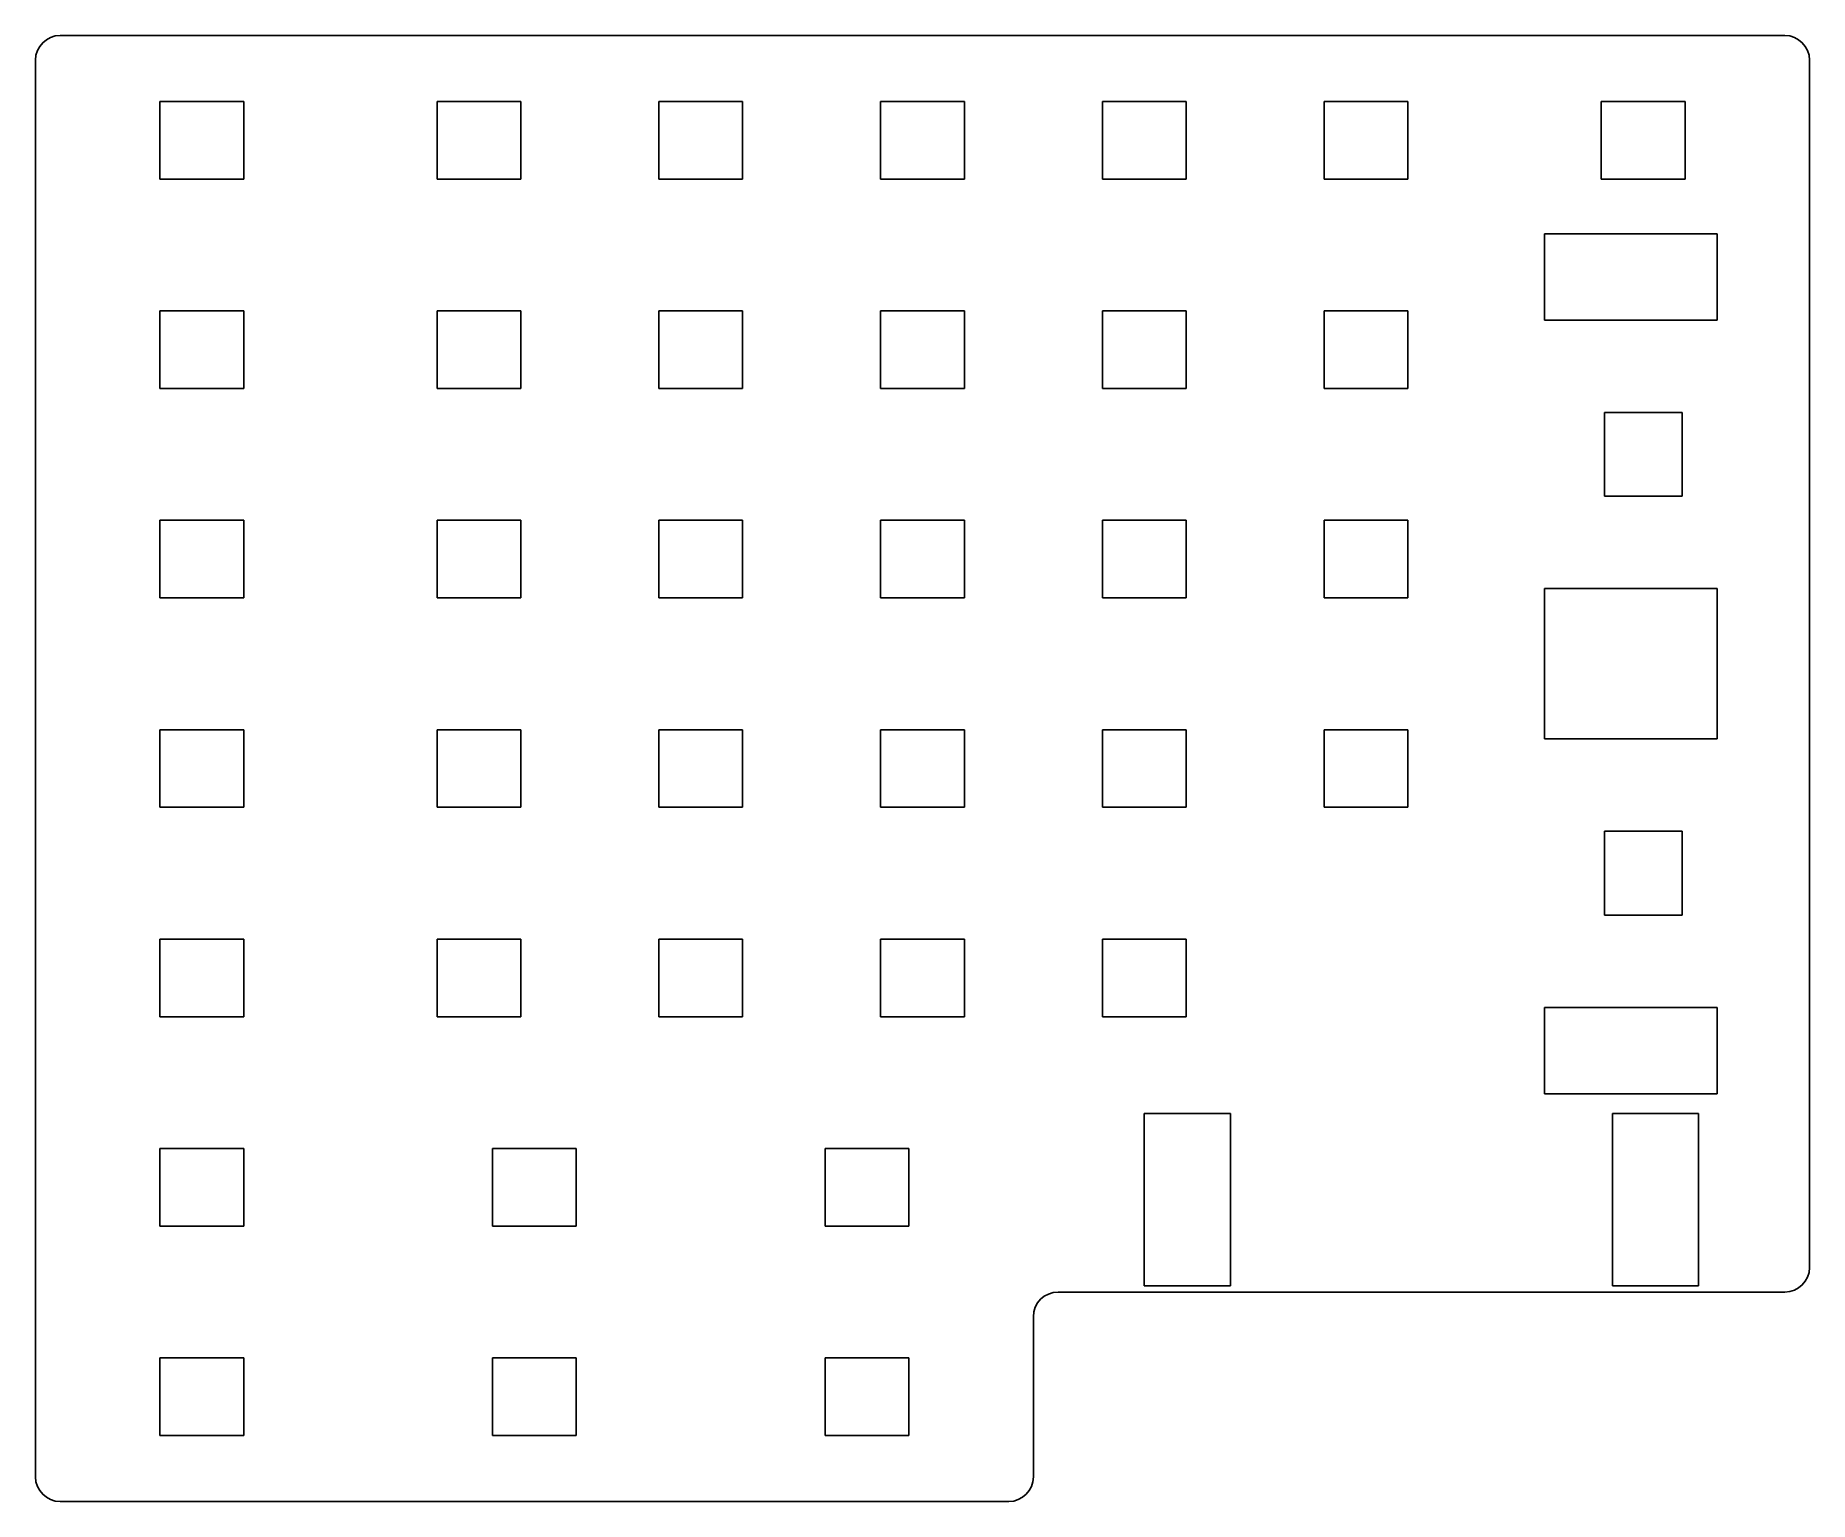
# Model space of a CAD drawing. Header units: millimetres. Extents: x 22 to 166, y -142 to -24.
import ezdxf

# ---------------------------------------------------------------- set-up
doc = ezdxf.new("R2010")
doc.units = ezdxf.units.MM

msp = doc.modelspace()

# ---------------------------------------------------------------- linework, layer by layer
for p, q in [((23.5, -23.5), (163.5, -23.5)), ((21.5, -140.5), (21.5, -25.5)), ((165.5, -25.5), (165.5, -123.5)), ((38.4, -28.85), (31.6, -28.85)), ((31.6, -28.85), (31.6, -35.15)), ((38.4, -35.15), (38.4, -28.85)), ((60.9, -28.85), (54.1, -28.85)), ((54.1, -28.85), (54.1, -35.15)), ((60.9, -35.15), (60.9, -28.85)), ((78.9, -28.85), (72.1, -28.85)), ((72.1, -28.85), (72.1, -35.15)), ((78.9, -35.15), (78.9, -28.85)), ((96.9, -28.85), (90.1, -28.85)), ((90.1, -28.85), (90.1, -35.15)), ((96.9, -35.15), (96.9, -28.85)), ((114.9, -28.85), (108.1, -28.85)), ((108.1, -28.85), (108.1, -35.15)), ((114.9, -35.15), (114.9, -28.85)), ((132.9, -28.85), (126.1, -28.85)), ((126.1, -28.85), (126.1, -35.15)), ((132.9, -35.15), (132.9, -28.85)), ((155.4, -28.85), (148.6, -28.85)), ((148.6, -28.85), (148.6, -35.15)), ((155.4, -35.15), (155.4, -28.85)), ((31.6, -35.15), (38.4, -35.15)), ((54.1, -35.15), (60.9, -35.15)), ((72.1, -35.15), (78.9, -35.15)), ((90.1, -35.15), (96.9, -35.15)), ((108.1, -35.15), (114.9, -35.15)), ((126.1, -35.15), (132.9, -35.15)), ((148.6, -35.15), (155.4, -35.15)), ((158, -39.6), (144, -39.6)), ((144, -39.6), (144, -46.6)), ((158, -46.6), (158, -39.6)), ((38.4, -45.85), (31.6, -45.85)), ((31.6, -45.85), (31.6, -52.15)), ((38.4, -52.15), (38.4, -45.85)), ((60.9, -45.85), (54.1, -45.85)), ((54.1, -45.85), (54.1, -52.15)), ((60.9, -52.15), (60.9, -45.85)), ((78.9, -45.85), (72.1, -45.85)), ((72.1, -45.85), (72.1, -52.15)), ((78.9, -52.15), (78.9, -45.85)), ((96.9, -45.85), (90.1, -45.85)), ((90.1, -45.85), (90.1, -52.15)), ((96.9, -52.15), (96.9, -45.85)), ((114.9, -45.85), (108.1, -45.85)), ((108.1, -45.85), (108.1, -52.15)), ((114.9, -52.15), (114.9, -45.85)), ((132.9, -45.85), (126.1, -45.85)), ((126.1, -45.85), (126.1, -52.15)), ((132.9, -52.15), (132.9, -45.85)), ((144, -46.6), (158, -46.6)), ((31.6, -52.15), (38.4, -52.15)), ((54.1, -52.15), (60.9, -52.15)), ((72.1, -52.15), (78.9, -52.15)), ((90.1, -52.15), (96.9, -52.15)), ((108.1, -52.15), (114.9, -52.15)), ((126.1, -52.15), (132.9, -52.15)), ((155.15, -54.1), (148.85, -54.1)), ((148.85, -54.1), (148.85, -60.9)), ((155.15, -60.9), (155.15, -54.1)), ((148.85, -60.9), (155.15, -60.9)), ((38.4, -62.85), (31.6, -62.85)), ((31.6, -62.85), (31.6, -69.15)), ((38.4, -69.15), (38.4, -62.85)), ((60.9, -62.85), (54.1, -62.85)), ((54.1, -62.85), (54.1, -69.15)), ((60.9, -69.15), (60.9, -62.85)), ((78.9, -62.85), (72.1, -62.85)), ((72.1, -62.85), (72.1, -69.15)), ((78.9, -69.15), (78.9, -62.85)), ((96.9, -62.85), (90.1, -62.85)), ((90.1, -62.85), (90.1, -69.15)), ((96.9, -69.15), (96.9, -62.85)), ((114.9, -62.85), (108.1, -62.85)), ((108.1, -62.85), (108.1, -69.15)), ((114.9, -69.15), (114.9, -62.85)), ((132.9, -62.85), (126.1, -62.85)), ((126.1, -62.85), (126.1, -69.15)), ((132.9, -69.15), (132.9, -62.85)), ((144, -80.6), (144, -68.4)), ((158, -68.4), (144, -68.4)), ((158, -80.6), (158, -68.4)), ((31.6, -69.15), (38.4, -69.15)), ((54.1, -69.15), (60.9, -69.15)), ((72.1, -69.15), (78.9, -69.15)), ((90.1, -69.15), (96.9, -69.15)), ((108.1, -69.15), (114.9, -69.15)), ((126.1, -69.15), (132.9, -69.15)), ((38.4, -79.85), (31.6, -79.85)), ((31.6, -79.85), (31.6, -86.15)), ((38.4, -86.15), (38.4, -79.85)), ((60.9, -79.85), (54.1, -79.85)), ((54.1, -79.85), (54.1, -86.15)), ((60.9, -86.15), (60.9, -79.85)), ((78.9, -79.85), (72.1, -79.85)), ((72.1, -79.85), (72.1, -86.15)), ((78.9, -86.15), (78.9, -79.85)), ((96.9, -79.85), (90.1, -79.85)), ((90.1, -79.85), (90.1, -86.15)), ((96.9, -86.15), (96.9, -79.85)), ((114.9, -79.85), (108.1, -79.85)), ((108.1, -79.85), (108.1, -86.15)), ((114.9, -86.15), (114.9, -79.85)), ((132.9, -79.85), (126.1, -79.85)), ((126.1, -79.85), (126.1, -86.15)), ((132.9, -86.15), (132.9, -79.85)), ((144, -80.6), (158, -80.6)), ((31.6, -86.15), (38.4, -86.15)), ((54.1, -86.15), (60.9, -86.15)), ((72.1, -86.15), (78.9, -86.15)), ((90.1, -86.15), (96.9, -86.15)), ((108.1, -86.15), (114.9, -86.15)), ((126.1, -86.15), (132.9, -86.15)), ((155.15, -88.1), (148.85, -88.1)), ((148.85, -88.1), (148.85, -94.9)), ((155.15, -94.9), (155.15, -88.1)), ((148.85, -94.9), (155.15, -94.9)), ((38.4, -96.85), (31.6, -96.85)), ((31.6, -96.85), (31.6, -103.15)), ((38.4, -103.15), (38.4, -96.85)), ((60.9, -96.85), (54.1, -96.85)), ((54.1, -96.85), (54.1, -103.15)), ((60.9, -103.15), (60.9, -96.85)), ((78.9, -96.85), (72.1, -96.85)), ((72.1, -96.85), (72.1, -103.15)), ((78.9, -103.15), (78.9, -96.85)), ((96.9, -96.85), (90.1, -96.85)), ((90.1, -96.85), (90.1, -103.15)), ((96.9, -103.15), (96.9, -96.85)), ((114.9, -96.85), (108.1, -96.85)), ((108.1, -96.85), (108.1, -103.15)), ((114.9, -103.15), (114.9, -96.85)), ((31.6, -103.15), (38.4, -103.15)), ((54.1, -103.15), (60.9, -103.15)), ((72.1, -103.15), (78.9, -103.15)), ((90.1, -103.15), (96.9, -103.15)), ((108.1, -103.15), (114.9, -103.15)), ((158, -102.4), (144, -102.4)), ((144, -102.4), (144, -109.4)), ((158, -109.4), (158, -102.4)), ((144, -109.4), (158, -109.4)), ((118.5, -111), (111.5, -111)), ((111.5, -111), (111.5, -125)), ((118.5, -125), (118.5, -111)), ((156.5, -111), (149.5, -111)), ((149.5, -111), (149.5, -125)), ((156.5, -125), (156.5, -111)), ((38.4, -113.85), (31.6, -113.85)), ((31.6, -113.85), (31.6, -120.15)), ((38.4, -120.15), (38.4, -113.85)), ((65.4, -113.85), (58.6, -113.85)), ((58.6, -113.85), (58.6, -120.15)), ((65.4, -120.15), (65.4, -113.85)), ((92.4, -113.85), (85.6, -113.85)), ((85.6, -113.85), (85.6, -120.15)), ((92.4, -120.15), (92.4, -113.85)), ((31.6, -120.15), (38.4, -120.15)), ((58.6, -120.15), (65.4, -120.15)), ((85.6, -120.15), (92.4, -120.15)), ((111.5, -125), (118.5, -125)), ((149.5, -125), (156.5, -125)), ((163.5, -125.5), (104.5, -125.5)), ((102.5, -127.5), (102.5, -140.5)), ((38.4, -130.85), (31.6, -130.85)), ((31.6, -130.85), (31.6, -137.15)), ((38.4, -137.15), (38.4, -130.85)), ((65.4, -130.85), (58.6, -130.85)), ((58.6, -130.85), (58.6, -137.15)), ((65.4, -137.15), (65.4, -130.85)), ((92.4, -130.85), (85.6, -130.85)), ((85.6, -130.85), (85.6, -137.15)), ((92.4, -137.15), (92.4, -130.85)), ((31.6, -137.15), (38.4, -137.15)), ((58.6, -137.15), (65.4, -137.15)), ((85.6, -137.15), (92.4, -137.15)), ((100.5, -142.5), (23.5, -142.5))]:
    msp.add_line(p, q)
for centre, start, end in [((23.5, -25.5), 90, 180), ((163.5, -25.5), 0, 90), ((163.5, -123.5), 270, 0), ((104.5, -127.5), 90, 180), ((23.5, -140.5), 180, 270), ((100.5, -140.5), 270, 0)]:
    msp.add_arc(centre, 2, start, end)

doc.saveas('drawing.dxf')
